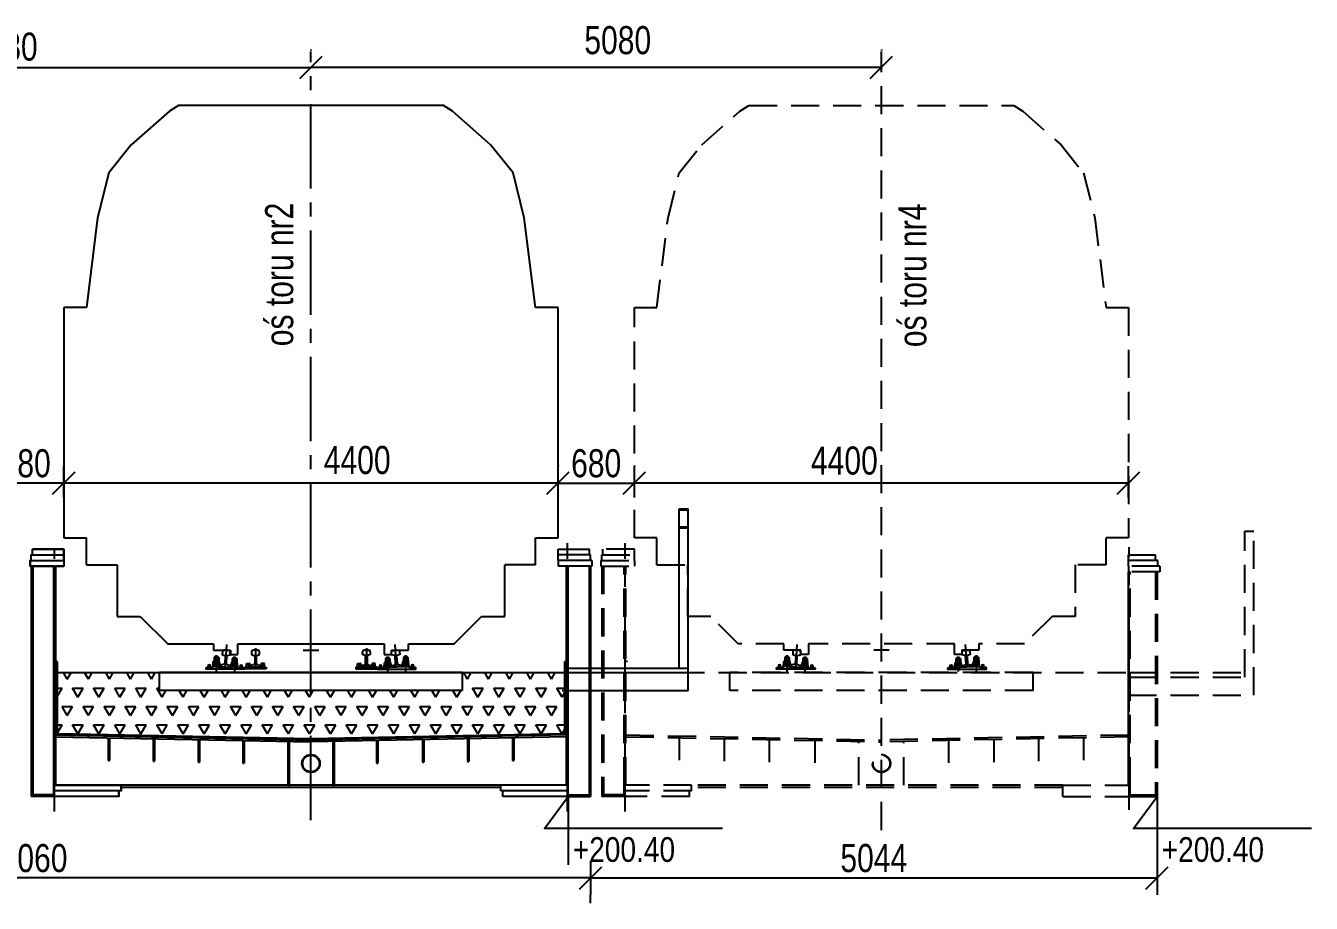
# Model space of a CAD drawing. Header units: millimetres. Extents: x -1069826 to 2704411, y -432732 to 412301.
# Drawn here: x 966764 to 978212, y 1435 to 9250 of the extents above; entities that cross this region are included whole.
import ezdxf

# ---------------------------------------------------------------- set-up
doc = ezdxf.new("R2010")
doc.units = ezdxf.units.MM
doc.header["$LTSCALE"] = 1000
doc.header["$MEASUREMENT"] = 0
doc.linetypes.add('CENTER2', pattern=[1.125, 0.75, -0.125, 0.125, -0.125])
doc.linetypes.add('HIDDEN', pattern=[0.375, 0.25, -0.125])
for name, color, linetype in [('0-RAM-T', 7, 'Continuous'), ('0-T', 7, 'Continuous'), ('0-T0-W', 7, 'Continuous'), ('DROGO-T', 7, 'Continuous'), ('WIADUKT', 7, 'Continuous')]:
    doc.layers.add(name, color=color, linetype=linetype)
doc.styles.add('CDMSTYLE', font='CDMSIMPL', dxfattribs={"width": 0.8, "bigfont": 'CDMBIGPL'})
doc.dimstyles.new('CDMZB-MM-100', dxfattribs={"dimscale": 100, "dimtxt": 2.5, "dimasz": 1, "dimexe": 1.5, "dimexo": 5, "dimgap": 0.5, "dimtad": 1, "dimdec": 0, "dimrnd": 1, "dimzin": 1, "dimdsep": 46, "dimtxsty": 'CDMSTYLE', "dimblk": 'OBLIQUE', "dimblk1": 'OBLIQUE', "dimblk2": 'OBLIQUE', "dimsah": 1, "dimtsz": 1, "dimcen": -2.5, "dimclrd": 9, "dimclre": 9, "dimclrt": 9, "dimadec": 0, "dimazin": 0, "dimtfac": 1, "dimtmove": 2, "dimatfit": 3, "dimldrblk": 'OBLIQUE', "dimfxl": 1, "dimtvp": 1, "dimtolj": 1, "dimtzin": 0, "dimarcsym": 0})

# ---------------------------------------------------------------- blocks, each defined once
blk = doc.blocks.new('*D480')
at = {"color": 9, "linetype": 'ByBlock', "transparency": 16777216}
for p, q in [((1020270, -21298), (1020270, -21674)), ((1030330, -21371), (1030330, -21674)), ((1020170, -21624), (1020370, -21424)), ((1030230, -21624), (1030430, -21424)), ((1030330, -21524), (1020270, -21524))]:
    blk.add_line(p, q, dxfattribs=at)
at = {"layer": 'Defpoints', "color": 0, "linetype": 'ByBlock', "transparency": 16777216}
for p in [(1020270, -20798), (1030330, -20871), (1020270, -21524)]:
    blk.add_point(p, dxfattribs=at)
at = {"color": 9, "linetype": 'ByBlock', "transparency": 16777216, "insert": (1025300, -21349), "char_height": 250, "attachment_point": 5, "style": 'CDMSTYLE'}
blk.add_mtext('\\A1;\\C1;10060', dxfattribs=at)
blk = doc.blocks.new('_OBLIQUE')
at = {"color": 0, "linetype": 'ByBlock'}
blk.add_line((-0.5, -0.5), (0.5, 0.5), dxfattribs=at)
blk = doc.blocks.new('*D481')
at = {"color": 9, "linetype": 'ByBlock', "transparency": 16777216}
for p, q in [((1035374, -21298), (1035374, -21674)), ((1030230, -21624), (1030430, -21424)), ((1035274, -21624), (1035474, -21424)), ((1030330, -21524), (1035374, -21524)), ((1030330, -21750), (1030330, -21674))]:
    blk.add_line(p, q, dxfattribs=at)
at = {"layer": 'Defpoints', "color": 0, "linetype": 'ByBlock', "transparency": 16777216}
for p in [(1035374, -20798), (1030330, -21250), (1035374, -21524)]:
    blk.add_point(p, dxfattribs=at)
at = {"color": 9, "linetype": 'ByBlock', "transparency": 16777216, "insert": (1032852, -21349), "char_height": 250, "attachment_point": 5, "style": 'CDMSTYLE'}
blk.add_mtext('\\A1;5044', dxfattribs=at)
blk = doc.blocks.new('00KOTA1')
at = {"color": 0, "linetype": 'Continuous'}
blk.add_lwpolyline([(13.74, 2.86), (-2.11, 2.86), (0, 0), (0, 6.11)], dxfattribs=at)
at = {"color": 0, "linetype": 'Continuous', "style": 'CDMSTYLE', "width": 0.85}
blk.add_attdef('%%P000.000', (0.42, 3.63), '', height=2.2, dxfattribs=at)
blk = doc.blocks.new('*D477')
at = {"color": 9, "linetype": 'ByBlock', "transparency": 16777216}
for p, q in [((1030040, -17851), (1030040, -17858)), ((1030720, -17851), (1030720, -17858)), ((1029940, -18108), (1030140, -17908)), ((1030620, -18108), (1030820, -17908)), ((1030040, -18008), (1030720, -18008))]:
    blk.add_line(p, q, dxfattribs=at)
at = {"layer": 'Defpoints', "color": 0, "linetype": 'ByBlock', "transparency": 16777216}
for p in [(1030720, -18008), (1030040, -18351), (1030720, -18351)]:
    blk.add_point(p, dxfattribs=at)
at = {"color": 9, "linetype": 'ByBlock', "transparency": 16777216, "insert": (1030380, -17833), "char_height": 250, "attachment_point": 5, "style": 'CDMSTYLE'}
blk.add_mtext('\\A1;680', dxfattribs=at)
blk = doc.blocks.new('*D476')
at = {"color": 9, "linetype": 'ByBlock', "transparency": 16777216}
for p, q in [((1027840, -14146), (1027840, -14156)), ((1032920, -14146), (1032920, -14156)), ((1027740, -14406), (1027940, -14206)), ((1032920, -14306), (1027840, -14306)), ((1032820, -14406), (1033020, -14206))]:
    blk.add_line(p, q, dxfattribs=at)
at = {"layer": 'Defpoints', "color": 0, "linetype": 'ByBlock', "transparency": 16777216}
for p in [(1027840, -14306), (1027840, -14646), (1032920, -14646)]:
    blk.add_point(p, dxfattribs=at)
at = {"color": 9, "linetype": 'ByBlock', "transparency": 16777216, "insert": (1030572, -14065), "char_height": 250, "attachment_point": 5, "style": 'CDMSTYLE'}
blk.add_mtext('\\A1;5080', dxfattribs=at)
blk = doc.blocks.new('*D475')
at = {"color": 9, "linetype": 'ByBlock', "transparency": 16777216}
for p, q in [((1030720, -18135), (1030720, -17858)), ((1035120, -18135), (1035120, -17858)), ((1030620, -18108), (1030820, -17908)), ((1035020, -18108), (1035220, -17908)), ((1035120, -18008), (1030720, -18008))]:
    blk.add_line(p, q, dxfattribs=at)
at = {"layer": 'Defpoints', "color": 0, "linetype": 'ByBlock', "transparency": 16777216}
for p in [(1030720, -18008), (1030720, -18635), (1035120, -18635)]:
    blk.add_point(p, dxfattribs=at)
at = {"color": 9, "linetype": 'ByBlock', "transparency": 16777216, "insert": (1032590, -17809), "char_height": 250, "attachment_point": 5, "style": 'CDMSTYLE'}
blk.add_mtext('\\A1;4400', dxfattribs=at)
blk = doc.blocks.new('A$C05BD7996')
at = {"color": 40, "linetype": 'HIDDEN'}
for p, q in [((940, 4869), (600, 4569)), ((1020, 4919), (940, 4869)), ((3380, 4919), (1020, 4919)), ((3460, 4869), (3380, 4919)), ((3800, 4569), (3460, 4869)), ((600, 4569), (400, 4319)), ((4000, 4319), (3800, 4569)), ((400, 4319), (300, 3919)), ((4100, 3919), (4000, 4319)), ((300, 3919), (200, 3119)), ((4200, 3119), (4100, 3919)), ((200, 3119), (0, 3119)), ((0, 3119), (0, 1069)), ((4400, 3119), (4200, 3119)), ((4400, 1069), (4400, 3119)), ((0, 1069), (200, 1069)), ((4200, 1069), (4400, 1069)), ((475, 829), (475, 369)), ((3925, 369), (3925, 829)), ((475, 369), (680, 369)), ((680, 369), (925, 124)), ((3475, 124), (3720, 369)), ((3720, 369), (3925, 369)), ((925, 124), (1333, 124)), ((1333, 124), (1333, 69)), ((1550, 31), (1550, 124)), ((1550, 124), (2851, 124)), ((2851, 124), (2851, 31)), ((3068, 69), (3068, 124)), ((3068, 124), (3475, 124)), ((1333, 69), (1483, 69)), ((1483, 69), (1483, 31)), ((1483, 31), (1550, 31)), ((2851, 31), (2918, 31)), ((2918, 31), (2918, 69)), ((2918, 69), (3068, 69))]:
    blk.add_line(p, q, dxfattribs=at)
at = {"layer": '0-T', "color": 40, "linetype": 'HIDDEN'}
for p, q in [((200, 829), (200, 1069)), ((4200, 829), (4200, 1069)), ((200, 829), (475, 829)), ((4200, 829), (3925, 829))]:
    blk.add_line(p, q, dxfattribs=at)
at = {"layer": '0-T', "color": 9, "linetype": 'Continuous'}
for p, q in [((2200, 0), (2200, 137)), ((2131, 69), (2269, 69))]:
    blk.add_line(p, q, dxfattribs=at)
blk = doc.blocks.new('A$C3471609C')
at = {"layer": '0-T', "color": 9, "linetype": 'Continuous'}
blk.add_blockref('A$C05BD7996', (0, 0), dxfattribs=at)
blk = doc.blocks.new('A$C5FAB2D53')
at = {"color": 9, "linetype": 'ByBlock'}
for p, q in [((60, 150), (60, 125)), ((60, 125), (83, 117)), ((105, 164), (85, 164)), ((106, 117), (130, 125)), ((130, 125), (130, 150)), ((1047, 125), (1047, 150)), ((1070, 117), (1047, 125)), ((1072, 164), (1092, 164)), ((1117, 125), (1094, 117)), ((1117, 150), (1117, 125)), ((0, 13), (189, 13)), ((0, 0), (0, 13)), ((95, 0), (0, 0)), ((15, 46), (36, 46)), ((15, 13), (15, 46)), ((15, 36), (26, 36)), ((31, 41), (31, 46)), ((46, 28), (31, 26)), ((31, 26), (31, 13)), ((32, 23), (32, 15)), ((32, 15), (157, 15)), ((53, 28), (35, 26)), ((46, 36), (46, 28)), ((83, 38), (65, 31)), ((88, 110), (88, 45)), ((189, 0), (95, 0)), ((102, 45), (102, 110)), ((124, 31), (106, 38)), ((154, 26), (136, 28)), ((143, 36), (143, 28)), ((143, 28), (158, 26)), ((174, 46), (153, 46)), ((157, 15), (157, 23)), ((158, 41), (158, 46)), ((158, 26), (158, 13)), ((174, 36), (163, 36)), ((174, 13), (174, 46)), ((189, 13), (189, 0)), ((189, 13), (189, 13)), ((987, 13), (987, 0)), ((987, 13), (987, 13)), ((1177, 13), (987, 13)), ((987, 0), (1082, 0)), ((1003, 46), (1024, 46)), ((1003, 13), (1003, 46)), ((1003, 36), (1014, 36)), ((1019, 41), (1019, 46)), ((1034, 28), (1019, 26)), ((1019, 26), (1019, 13)), ((1019, 15), (1019, 23)), ((1144, 15), (1019, 15)), ((1022, 26), (1040, 28)), ((1034, 36), (1034, 28)), ((1052, 31), (1071, 38)), ((1075, 45), (1075, 110)), ((1082, 0), (1177, 0)), ((1089, 110), (1089, 45)), ((1093, 38), (1112, 31)), ((1123, 28), (1142, 26)), ((1130, 36), (1130, 28)), ((1130, 28), (1145, 26)), ((1161, 46), (1140, 46)), ((1144, 23), (1144, 15)), ((1145, 41), (1145, 46)), ((1145, 26), (1145, 13)), ((1161, 36), (1150, 36)), ((1161, 13), (1161, 46)), ((1177, 0), (1177, 13))]:
    blk.add_line(p, q, dxfattribs=at)
at = {"color": 9, "linetype": 'Continuous'}
for p, q in [((95, 182), (95, 15)), ((1082, 182), (1082, 15))]:
    blk.add_line(p, q, dxfattribs=at)
at = {"color": 9, "linetype": 'ByBlock'}
for centre, radius, start, end in [((72, 150), 12, 104.1437, 180), ((88, 84), 80, 102.4545, 104.1437), ((74, 150), 13, 99.6771, 104.4557), ((88, 84), 80, 92.5054, 101.6782), ((81, 110), 7, 360, 71), ((109, 110), 7, 109, 180), ((101, 84), 80, 78.3218, 87.4946), ((115, 150), 13, 75.5443, 80.3229), ((101, 84), 80, 75.8563, 77.5455), ((118, 150), 12, 0, 75.8563), ((1059, 150), 12, 104.1437, 180), ((1076, 84), 80, 102.4545, 104.1437), ((1062, 150), 13, 99.6771, 104.4557), ((1076, 84), 80, 92.5054, 101.6782), ((1068, 110), 7, 0, 71), ((1096, 110), 7, 109, 180), ((1088, 84), 80, 78.3218, 87.4946), ((1102, 150), 13, 75.5443, 80.3229), ((1088, 84), 80, 75.8563, 77.5455), ((1105, 150), 12, 0, 75.8563), ((26, 41), 5, 270, 0), ((35, 23), 3, 95.061, 180), ((36, 36), 10, 360, 90), ((50, 68), 40, 275.061, 292.4127), ((81, 45), 7, 292.4127, 360), ((109, 45), 7, 180, 247.5873), ((140, 68), 40, 247.5873, 264.939), ((153, 36), 10, 90, 180), ((154, 23), 3, 0, 84.939), ((163, 41), 5, 180, 270), ((1014, 41), 5, 270, 0), ((1022, 23), 3, 95.061, 180), ((1024, 36), 10, 360, 90), ((1037, 68), 40, 275.061, 292.4127), ((1068, 45), 7, 292.4127, 360), ((1096, 45), 7, 180, 247.5873), ((1127, 68), 40, 247.5873, 264.939), ((1140, 36), 10, 90, 180), ((1141, 23), 3, 0, 84.939), ((1150, 41), 5, 180, 270)]:
    blk.add_arc(centre, radius, start, end, dxfattribs=at)
blk = doc.blocks.new('A$C30C010BB')
at = {"layer": '0-T', "color": 40, "linetype": 'Continuous'}
blk.add_blockref('A$C5FAB2D53', (0, 0), dxfattribs=at)
blk = doc.blocks.new('A$C5F112703')
at = {"color": 9, "linetype": 'ByBlock'}
for p, q in [((940, 4869), (600, 4569)), ((1020, 4919), (940, 4869)), ((3380, 4919), (1020, 4919)), ((3460, 4869), (3380, 4919)), ((3800, 4569), (3460, 4869)), ((600, 4569), (400, 4319)), ((4000, 4319), (3800, 4569)), ((400, 4319), (300, 3919)), ((4100, 3919), (4000, 4319)), ((300, 3919), (200, 3119)), ((4200, 3119), (4100, 3919)), ((0, 3119), (0, 1069)), ((200, 3119), (0, 3119)), ((4400, 3119), (4200, 3119)), ((4400, 1069), (4400, 3119)), ((0, 1069), (200, 1069)), ((4200, 1069), (4400, 1069)), ((475, 829), (475, 369)), ((3925, 369), (3925, 829)), ((475, 369), (680, 369)), ((680, 369), (925, 124)), ((3475, 124), (3720, 369)), ((3720, 369), (3925, 369)), ((925, 124), (1333, 124)), ((1333, 124), (1333, 69)), ((1550, 124), (2851, 124)), ((1550, 31), (1550, 124)), ((2851, 124), (2851, 31)), ((3068, 124), (3475, 124)), ((3068, 69), (3068, 124)), ((1333, 69), (1483, 69)), ((1483, 69), (1483, 31)), ((1483, 31), (1550, 31)), ((2851, 31), (2918, 31)), ((2918, 69), (3068, 69)), ((2918, 31), (2918, 69))]:
    blk.add_line(p, q, dxfattribs=at)
at = {"layer": '0-T', "color": 9, "linetype": 'Continuous'}
for p, q in [((200, 829), (200, 1069)), ((4200, 829), (4200, 1069)), ((200, 829), (475, 829)), ((4200, 829), (3925, 829)), ((2200, 0), (2200, 137)), ((2131, 69), (2269, 69))]:
    blk.add_line(p, q, dxfattribs=at)
blk = doc.blocks.new('A$C22AE4A19')
at = {"layer": '0-T', "color": 9, "linetype": 'Continuous'}
blk.add_blockref('A$C5F112703', (0, 0), dxfattribs=at)
blk = doc.blocks.new('*D473')
at = {"color": 9, "linetype": 'ByBlock', "transparency": 16777216}
for p, q in [((1024960, -17691), (1024960, -17858)), ((1025640, -17985), (1025640, -17858)), ((1024860, -18108), (1025060, -17908)), ((1025540, -18108), (1025740, -17908)), ((1025640, -18008), (1024960, -18008))]:
    blk.add_line(p, q, dxfattribs=at)
at = {"layer": 'Defpoints', "color": 0, "linetype": 'ByBlock', "transparency": 16777216}
for p in [(1024960, -18008), (1024960, -18191), (1025640, -18485)]:
    blk.add_point(p, dxfattribs=at)
at = {"color": 9, "linetype": 'ByBlock', "transparency": 16777216, "insert": (1025300, -17833), "char_height": 250, "attachment_point": 5, "style": 'CDMSTYLE'}
blk.add_mtext('\\A1;\\C1;680', dxfattribs=at)
blk = doc.blocks.new('*D472')
at = {"color": 9, "linetype": 'ByBlock', "transparency": 16777216}
for p, q in [((1025640, -18135), (1025640, -17858)), ((1030040, -18135), (1030040, -17858)), ((1025540, -18108), (1025740, -17908)), ((1029940, -18108), (1030140, -17908)), ((1030040, -18008), (1025640, -18008))]:
    blk.add_line(p, q, dxfattribs=at)
at = {"layer": 'Defpoints', "color": 0, "linetype": 'ByBlock', "transparency": 16777216}
for p in [(1025640, -18008), (1025640, -18635), (1030040, -18635)]:
    blk.add_point(p, dxfattribs=at)
at = {"color": 9, "linetype": 'ByBlock', "transparency": 16777216, "insert": (1028252, -17804), "char_height": 250, "attachment_point": 5, "style": 'CDMSTYLE'}
blk.add_mtext('\\A1;\\C1;4400', dxfattribs=at)
blk = doc.blocks.new('*D469')
at = {"color": 9, "linetype": 'ByBlock', "transparency": 16777216}
for p, q in [((1022760, -14146), (1022760, -14156)), ((1027840, -14146), (1027840, -14156)), ((1022660, -14406), (1022860, -14206)), ((1022760, -14306), (1027840, -14306)), ((1027740, -14406), (1027940, -14206))]:
    blk.add_line(p, q, dxfattribs=at)
at = {"layer": 'Defpoints', "color": 0, "linetype": 'ByBlock', "transparency": 16777216}
for p in [(1027840, -14306), (1022760, -14646), (1027840, -14646)]:
    blk.add_point(p, dxfattribs=at)
at = {"color": 9, "linetype": 'ByBlock', "transparency": 16777216, "insert": (1025109, -14123), "char_height": 250, "attachment_point": 5, "style": 'CDMSTYLE'}
blk.add_mtext('\\A1;\\C1;5080', dxfattribs=at)
blk = doc.blocks.new('SZPKOL')
at = {"color": 0, "linetype": 'ByBlock'}
blk.add_lwpolyline([(12, 4, 0.138548), (-12, 5), (-9, 22), (0, 24), (9, 22)], format="xyb", close=True, dxfattribs=at)
for start, end in [(102.9105, 124.2422), (55.7578, 72.0998)]:
    blk.add_arc((-2, -38), 45.5, start, end, dxfattribs=at)
blk = doc.blocks.new('SRUKOL')
at = {"color": 0, "linetype": 'ByBlock'}
for p, q in [((0, 10), (-22, 10)), ((-22, 10), (-22, 0)), ((-11, 5), (-22, 5)), ((0, 0), (-22, 0)), ((-20, 37), (-20, 24)), ((-20, 24), (-20, 11)), ((-17, 5), (-17, 0)), ((0, 39), (-15, 39)), ((0, 10), (-15, 10)), ((-13, 42), (-10, 44)), ((-13, 39), (-13, 42)), ((-13, 42), (13, 42)), ((-12, 5), (-12, 0)), ((-11, 10), (11, 5)), ((-11, 5), (11, 0)), ((-10, 44), (-10, 38)), ((-10, 44), (10, 44)), ((-10, 37), (-10, 24)), ((-10, 24), (-10, 11)), ((0, 39), (15, 39)), ((0, 10), (15, 10)), ((0, 10), (22, 10)), ((0, 0), (22, 0)), ((13, 42), (10, 44)), ((10, 44), (10, 38)), ((10, 37), (10, 24)), ((10, 24), (10, 11)), ((11, 5), (22, 5)), ((12, 10), (12, 5)), ((13, 39), (13, 42)), ((17, 10), (17, 5)), ((20, 37), (20, 24)), ((20, 24), (20, 11)), ((22, 10), (22, 0))]:
    blk.add_line(p, q, dxfattribs=at)
for centre, radius, start, end in [((-15, 29), 10, 60, 120), ((-15, 20), 10, 240, 300), ((0, -1), 40, 90, 104.6015), ((0, 50), 40, 255.3985, 270), ((0, -1), 40, 75.3985, 90), ((0, 50), 40, 270, 284.6015), ((15, 29), 10, 60, 120), ((15, 20), 10, 240, 300)]:
    blk.add_arc(centre, radius, start, end, dxfattribs=at)
blk = doc.blocks.new('A$C534018C8')
at = {"layer": 'WIADUKT', "linetype": 'Continuous'}
h = blk.add_hatch(dxfattribs=at)
h.set_pattern_fill('TRIANG', color=40, scale=500, style=0)
h.set_pattern_definition([(60, (-602052.98, -193697.16), (-93.75, 162.379763), [93.75, -93.75]), (120, (-602052.98, -193697.16), (-187.5, 1e-07), [93.75, -93.75]), (0, (-602099.85, -193615.97), (93.75, 162.379763), [93.75, -93.75])])
h.paths.add_polyline_path([(13476, 7217.8), (13476, 7642.8), (12126, 7642.8), (12126, 7802.8), (11215, 7802.8), (11215, 7262.3)])
h.paths.add_polyline_path([(15737, 7262.3), (15737, 7802.8), (14826, 7802.8), (14826, 7642.8), (13476, 7642.8), (13476, 7217.8)])
at = {"color": 9, "linetype": 'CENTER2'}
blk.add_line((13476, 6489.7, 0.1), (13476, 13334.8, 0.1), dxfattribs=at)
at = {"color": 40, "linetype": 'HIDDEN'}
for p, q in [((18556, 6401.1, 0.1), (18556, 13334.8, 0.1)), ((21792, 7762.8, 0.1), (21792, 9062.8, 0.1)), ((21792, 9062.8, 0.1), (21872, 9062.8, 0.1)), ((21872, 7602.8, 0.1), (21872, 9062.8, 0.1)), ((16066, 8801.3, 0.1), (16066, 8851.3, 0.1)), ((16066, 8851.3, 0.1), (16356, 8851.3, 0.1)), ((16076, 8851.3, 0.1), (16076, 8901.3, 0.1)), ((16356, 8901.3, 0.1), (16076, 8901.3, 0.1)), ((16356, 8851.3, 0.1), (16356, 8901.3, 0.1)), ((16356, 8801.3, 0.1), (16356, 8851.3, 0.1)), ((16056, 8801.3, 0.1), (16056, 8751.3, 0.1)), ((16056, 8801.3, 0.1), (16056, 8751.3, 0.1)), ((16056, 8801.3, 0.1), (16356, 8801.3, 0.1)), ((16056, 8781.3, 0.1), (16056, 8751.3, 0.1)), ((16056, 8781.3, 0.1), (16056, 8751.3, 0.1)), ((16056, 8781.3, 0.1), (16056, 8751.3, 0.1)), ((16056, 8781.3, 0.1), (16056, 8751.3, 0.1)), ((16056, 8751.3, 0.1), (16356, 8751.3, 0.1)), ((16066, 8751.3, 0.1), (16066, 6701.3, 0.1)), ((16080, 8751.3, 0.1), (16080, 6715.3, 0.1)), ((16266, 6801.3, 0.1), (16266, 8751.3, 0.1)), ((16280, 6801.3, 0.1), (16280, 8751.3, 0.1)), ((16356, 8801.3, 0.1), (16356, 8751.3, 0.1)), ((20996, 8701.3, 0.1), (20996, 6701.3, 0.1)), ((21010, 8701.3, 0.1), (21010, 6701.3, 0.1)), ((16295, 7902.8, 0.1), (16280, 7902.8, 0.1)), ((16356, 7802.8, 0.1), (20756, 7802.8, 0.1)), ((19906, 7802.8, 0.1), (17206, 7802.8, 0.1)), ((17206, 7642.8, 0.1), (17206, 7802.8, 0.1)), ((19906, 7642.8, 0.1), (19906, 7802.8, 0.1)), ((20756, 7802.8, 0.1), (21792, 7802.8, 0.1)), ((20756, 7762.8, 0.1), (21872, 7762.8, 0.1)), ((19906, 7642.8, 0.1), (17206, 7642.8, 0.1)), ((20756, 7602.8, 0.1), (21872, 7602.8, 0.1)), ((16266, 6751.3, 0.1), (16266, 6801.3, 0.1)), ((16866, 6801.3, 0.1), (16266, 6801.3, 0.1)), ((16866, 6751.3, 0.1), (16866, 6801.3, 0.1)), ((16266, 6715.3, 0.1), (16066, 6715.3, 0.1)), ((16266, 6701.3, 0.1), (16066, 6701.3, 0.1)), ((16266, 6701.3, 0.1), (16266, 6751.3, 0.1)), ((16866, 6751.3, 0.1), (16266, 6751.3, 0.1)), ((16846, 6701.3, 0.1), (16266, 6701.3, 0.1)), ((16846, 6701.3, 0.1), (16846, 6751.3, 0.1)), ((20770, 6715.3, 0.1), (20996, 6715.3, 0.1)), ((20770, 6701.3, 0.1), (21010, 6701.3, 0.1)), ((20770, 6701.3, 0.1), (21010, 6701.3, 0.1))]:
    blk.add_line(p, q, dxfattribs=at)
at = {"color": 1, "linetype": 'Continuous'}
for p, q in [((11276, 8901.3, 0.1), (10996, 8901.3, 0.1)), ((15676, 8901.3, 0.1), (15956, 8901.3, 0.1)), ((10976, 8801.3, 0.1), (10976, 8751.3, 0.1)), ((10976, 8801.3, 0.1), (10976, 8751.3, 0.1)), ((10976, 8781.3, 0.1), (10976, 8751.3, 0.1)), ((10976, 8781.3, 0.1), (10976, 8751.3, 0.1)), ((10976, 8781.3, 0.1), (10976, 8751.3, 0.1)), ((10976, 8781.3, 0.1), (10976, 8751.3, 0.1)), ((11276, 8801.3, 0.1), (11276, 8751.3, 0.1)), ((15676, 8801.3, 0.1), (15676, 8751.3, 0.1)), ((15976, 8801.3, 0.1), (15976, 8751.3, 0.1)), ((15976, 8801.3, 0.1), (15976, 8751.3, 0.1)), ((15976, 8781.3, 0.1), (15976, 8751.3, 0.1)), ((15976, 8781.3, 0.1), (15976, 8751.3, 0.1)), ((15976, 8781.3, 0.1), (15976, 8751.3, 0.1)), ((15976, 8781.3, 0.1), (15976, 8751.3, 0.1)), ((12633.2, 7959, 0.1), (12633.2, 7813.6, 0.1)), ((12793.9, 7946.6, 0.1), (12793.9, 7813.6, 0.1)), ((14158.1, 7946.6, 0.1), (14158.1, 7813.6, 0.1)), ((14318.8, 7959, 0.1), (14318.8, 7813.6, 0.1)), ((11215, 7802.8, 0.1), (15737, 7802.8, 0.1)), ((12126, 7642.8, 0.1), (12126, 7802.8, 0.1)), ((14826, 7802.8, 0.1), (12126, 7802.8, 0.1)), ((14826, 7642.8, 0.1), (14826, 7802.8, 0.1)), ((14826, 7642.8, 0.1), (12126, 7642.8, 0.1)), ((11200, 7248.4, 0.1), (13476, 7202.8, 0.1)), ((11200, 7232.4, 0.1), (13476, 7186.8, 0.1)), ((15752, 7248.4, 0.1), (13476, 7202.8, 0.1)), ((15752, 7232.4, 0.1), (13476, 7186.8, 0.1)), ((11186, 6751.3, 0.1), (11186, 6801.3, 0.1)), ((11786, 6801.3, 0.1), (11186, 6801.3, 0.1)), ((11786, 6751.3, 0.1), (11786, 6801.3, 0.1)), ((15166, 6751.3, 0.1), (15166, 6801.3, 0.1)), ((15766, 6801.3, 0.1), (15166, 6801.3, 0.1)), ((15766, 6751.3, 0.1), (15766, 6801.3, 0.1)), ((11186, 6701.3, 0.1), (11186, 6751.3, 0.1)), ((11786, 6751.3, 0.1), (11186, 6751.3, 0.1)), ((11766, 6701.3, 0.1), (11186, 6701.3, 0.1)), ((11766, 6701.3, 0.1), (11766, 6751.3, 0.1)), ((15766, 6751.3, 0.1), (15166, 6751.3, 0.1)), ((15186, 6701.3, 0.1), (15186, 6751.3, 0.1)), ((15766, 6701.3, 0.1), (15186, 6701.3, 0.1)), ((15766, 6701.3, 0.1), (15766, 6751.3, 0.1))]:
    blk.add_line(p, q, dxfattribs=at)
at = {"color": 1, "linetype": 'ByBlock'}
for p, q in [((12714.1, 7851.7, 0.1), (12726.7, 8055, 0.1)), ((14237.9, 7851.7, 0.1), (14225.3, 8055, 0.1)), ((12713.5, 8003.5, 0.1), (12723.3, 8002.8, 0.1)), ((12733.2, 8002.2, 0.1), (12723.3, 8002.8, 0.1)), ((14218.8, 8002.2, 0.1), (14228.7, 8002.8, 0.1)), ((14238.5, 8003.5, 0.1), (14228.7, 8002.8, 0.1)), ((12569.6, 7832.7, 0.1), (12569.6, 7876.1, 0.1)), ((12855.2, 7832.7, 0.1), (12855.2, 7876.1, 0.1)), ((14095.4, 7832.7, 0.1), (14095.4, 7876.1, 0.1)), ((14379.2, 7832.7, 0.1), (14379.2, 7876.1, 0.1))]:
    blk.add_line(p, q, dxfattribs=at)
at = {"color": 40, "linetype": 'ByBlock'}
for p, q in [((17794.1, 7851.7, 0.1), (17806.7, 8055, 0.1)), ((19317.9, 7851.7, 0.1), (19305.3, 8055, 0.1)), ((17793.5, 8003.5, 0.1), (17803.3, 8002.8, 0.1)), ((17813.2, 8002.2, 0.1), (17803.3, 8002.8, 0.1)), ((19298.8, 8002.2, 0.1), (19308.7, 8002.8, 0.1)), ((19318.5, 8003.5, 0.1), (19308.7, 8002.8, 0.1)), ((17649.6, 7832.7, 0.1), (17649.6, 7876.1, 0.1)), ((17935.2, 7832.7, 0.1), (17935.2, 7876.1, 0.1)), ((19175.4, 7832.7, 0.1), (19175.4, 7876.1, 0.1)), ((19459.2, 7832.7, 0.1), (19459.2, 7876.1, 0.1))]:
    blk.add_line(p, q, dxfattribs=at)
at = {"color": 40, "linetype": 'Continuous'}
for p, q in [((17713.2, 7959, 0.1), (17713.2, 7813.6, 0.1)), ((17873.9, 7946.6, 0.1), (17873.9, 7813.6, 0.1)), ((19238.1, 7946.6, 0.1), (19238.1, 7813.6, 0.1)), ((19398.8, 7959, 0.1), (19398.8, 7813.6, 0.1))]:
    blk.add_line(p, q, dxfattribs=at)
at = {"color": 1, "linetype": 'ByBlock', "elevation": 0.1}
for points in [[(12648.8, 7888.6, 0.3712473), (12645.8, 7891.1), (12621.5, 7891.1, 0.3884789), (12618.5, 7888.4), (12615.9, 7860, -0.3884789), (12614, 7858.1), (12604.9, 7858.1, -0.4404252), (12602.9, 7860.3), (12606.1, 7895.8, -0.3884789), (12614.1, 7903.1), (12654.4, 7903.1, -0.3712473), (12659.4, 7898.9), (12661.9, 7882.6, 0.2821907), (12665.2, 7878.6), (12667.1, 7878, -0.2888244), (12668.5, 7876.3), (12669.1, 7871.6, -0.4182313), (12667.3, 7869.4), (12653.3, 7868.7, -0.4030593), (12651.1, 7870.4)], [(14303.2, 7888.6, -0.3712473), (14306.2, 7891.1), (14330.5, 7891.1, -0.3884789), (14333.5, 7888.4), (14336.1, 7860, 0.3884789), (14338, 7858.1), (14347.1, 7858.1, 0.4404252), (14349.1, 7860.3), (14345.9, 7895.8, 0.3884789), (14337.9, 7903.1), (14297.6, 7903.1, 0.3712473), (14292.6, 7898.9), (14290.1, 7882.6, -0.2821907), (14286.8, 7878.6), (14284.9, 7878, 0.2888244), (14283.5, 7876.3), (14282.9, 7871.6, 0.4182313), (14284.7, 7869.4), (14298.7, 7868.7, 0.4030593), (14300.9, 7870.4)], [(12886.6, 7840.7), (12886.6, 7834.7, -0.4142136), (12884.6, 7832.7), (12543.6, 7832.7, -0.4142136), (12541.6, 7834.7), (12541.6, 7842.7, -0.4142136), (12546.6, 7847.7), (12595.6, 7847.7, 0.4142136), (12597.6, 7849.7), (12597.6, 7855.7, -0.4142136), (12599.6, 7857.7), (12615.8, 7857.7, 0.3853136), (12617.8, 7859.5), (12619.6, 7877.7), (12646.8, 7877.7, -0.3853136), (12648.8, 7875.9), (12650.6, 7857.3, 0.3675893), (12652.5, 7855.5), (12775.5, 7847.9, 0.4032512), (12777.6, 7849.7), (12779.2, 7866, -0.3853136), (12781.2, 7867.8), (12806.6, 7867.8, -0.3853136), (12808.6, 7866), (12810.4, 7847.5, 0.3853136), (12812.4, 7845.7), (12881.6, 7845.7, -0.4142136)], [(12778.3, 7878.7, -0.3712473), (12781.3, 7881.2), (12805.6, 7881.2, -0.3884789), (12808.6, 7878.5), (12811.1, 7850, 0.3884789), (12813.1, 7848.2), (12822.2, 7848.2, 0.4404252), (12824.2, 7850.4), (12821, 7885.9, 0.3884789), (12813, 7893.2), (12772.7, 7893.2, 0.3712473), (12767.7, 7888.9), (12765.8, 7876.2, -0.2821907), (12762.5, 7872.2), (12760.6, 7871.6, 0.2888244), (12759.2, 7870), (12758.6, 7865.2, 0.4182313), (12760.4, 7863), (12773.8, 7861.5, 0.4030593), (12776, 7863.2)], [(14065.4, 7840.7), (14065.4, 7834.7, 0.4142136), (14067.4, 7832.7), (14408.4, 7832.7, 0.4142136), (14410.4, 7834.7), (14410.4, 7842.7, 0.4142136), (14405.4, 7847.7), (14356.4, 7847.7, -0.4142136), (14354.4, 7849.7), (14354.4, 7855.7, 0.4142136), (14352.4, 7857.7), (14336.2, 7857.7, -0.3853136), (14334.2, 7859.5), (14332.4, 7877.7), (14305.2, 7877.7, 0.3853136), (14303.2, 7875.9), (14301.4, 7857.3, -0.3675893), (14299.5, 7855.5), (14176.5, 7847.9, -0.4032512), (14174.4, 7849.7), (14172.8, 7866, 0.3853136), (14170.8, 7867.8), (14145.4, 7867.8, 0.3853136), (14143.4, 7866), (14141.6, 7847.5, -0.3853136), (14139.6, 7845.7), (14070.4, 7845.7, 0.4142136)], [(14173.7, 7878.7, 0.3712473), (14170.7, 7881.2), (14146.4, 7881.2, 0.3884789), (14143.4, 7878.5), (14140.9, 7850, -0.3884789), (14138.9, 7848.2), (14129.8, 7848.2, -0.4404252), (14127.8, 7850.4), (14131, 7885.9, -0.3884789), (14139, 7893.2), (14179.3, 7893.2, -0.3712473), (14184.3, 7888.9), (14186.2, 7876.2, 0.2821907), (14189.5, 7872.2), (14191.4, 7871.6, -0.2888244), (14192.8, 7870), (14193.4, 7865.2, -0.4182313), (14191.6, 7863), (14178.2, 7861.5, -0.4030593), (14176, 7863.2)]]:
    blk.add_lwpolyline(points, format="xyb", close=True, dxfattribs=at)
for points in [[(12713.5, 8003.5, 0.0400453), (12700.7, 8002.7, 0.0208536), (12699.6, 8002.5, 0.0073706), (12697.3, 8002.1, 0.3436264), (12687.5, 7991.1), (12685.9, 7965.3), (12708.7, 7955.9, -0.3201025), (12713, 7949), (12708.9, 7883.8, -0.3037628), (12704.2, 7877.6), (12685.3, 7871.2, -0.0758562), (12673.5, 7869), (12655.1, 7868.6, 0.3885725), (12652.2, 7865.8), (12651.7, 7858), (12776.5, 7850.3), (12777, 7858, 0.3885725), (12774.4, 7861.1), (12756.3, 7863.9, -0.0758562), (12744.7, 7867.5), (12726.8, 7876.2, -0.3037628), (12722.9, 7882.9), (12727, 7948.1, -0.3201025), (12732.1, 7954.4), (12755.8, 7961), (12757.4, 7986.7, 0.3436264), (12749.1, 7998.9, 0.0073706), (12746.8, 7999.6, 0.0208536), (12745.8, 7999.9, 0.0400453), (12733.2, 8002.2)], [(14238.5, 8003.5, -0.0400453), (14251.3, 8002.7, -0.0208536), (14252.4, 8002.5, -0.0073706), (14254.7, 8002.1, -0.3436264), (14264.5, 7991.1), (14266.1, 7965.3), (14243.3, 7955.9, 0.3201025), (14239, 7949), (14243.1, 7883.8, 0.3037628), (14247.8, 7877.6), (14266.7, 7871.2, 0.0758562), (14278.5, 7869), (14296.9, 7868.6, -0.3885725), (14299.8, 7865.8), (14300.3, 7858), (14175.5, 7850.3), (14175, 7858, -0.3885725), (14177.6, 7861.1), (14195.7, 7863.9, 0.0758562), (14207.3, 7867.5), (14225.2, 7876.2, 0.3037628), (14229.1, 7882.9), (14225, 7948.1, 0.3201025), (14219.9, 7954.4), (14196.2, 7961), (14194.6, 7986.7, -0.3436264), (14202.9, 7998.9, -0.0073706), (14205.2, 7999.6, -0.0208536), (14206.2, 7999.9, -0.0400453), (14218.8, 8002.2)]]:
    blk.add_lwpolyline(points, format="xyb", dxfattribs=at)
at = {"color": 40, "linetype": 'ByBlock', "elevation": 0.1}
for points in [[(17728.8, 7888.6, 0.3712473), (17725.8, 7891.1), (17701.5, 7891.1, 0.3884789), (17698.5, 7888.4), (17695.9, 7860, -0.3884789), (17694, 7858.1), (17684.9, 7858.1, -0.4404252), (17682.9, 7860.3), (17686.1, 7895.8, -0.3884789), (17694.1, 7903.1), (17734.4, 7903.1, -0.3712473), (17739.4, 7898.9), (17741.9, 7882.6, 0.2821907), (17745.2, 7878.6), (17747.1, 7878, -0.2888244), (17748.5, 7876.3), (17749.1, 7871.6, -0.4182313), (17747.3, 7869.4), (17733.3, 7868.7, -0.4030593), (17731.1, 7870.4)], [(19383.2, 7888.6, -0.3712473), (19386.2, 7891.1), (19410.5, 7891.1, -0.3884789), (19413.5, 7888.4), (19416.1, 7860, 0.3884789), (19418, 7858.1), (19427.1, 7858.1, 0.4404252), (19429.1, 7860.3), (19425.9, 7895.8, 0.3884789), (19417.9, 7903.1), (19377.6, 7903.1, 0.3712473), (19372.6, 7898.9), (19370.1, 7882.6, -0.2821907), (19366.8, 7878.6), (19364.9, 7878, 0.2888244), (19363.5, 7876.3), (19362.9, 7871.6, 0.4182313), (19364.7, 7869.4), (19378.7, 7868.7, 0.4030593), (19380.9, 7870.4)], [(17966.6, 7840.7), (17966.6, 7834.7, -0.4142136), (17964.6, 7832.7), (17623.6, 7832.7, -0.4142136), (17621.6, 7834.7), (17621.6, 7842.7, -0.4142136), (17626.6, 7847.7), (17675.6, 7847.7, 0.4142136), (17677.6, 7849.7), (17677.6, 7855.7, -0.4142136), (17679.6, 7857.7), (17695.8, 7857.7, 0.3853136), (17697.8, 7859.5), (17699.6, 7877.7), (17726.8, 7877.7, -0.3853136), (17728.8, 7875.9), (17730.6, 7857.3, 0.3675893), (17732.5, 7855.5), (17855.5, 7847.9, 0.4032512), (17857.6, 7849.7), (17859.2, 7866, -0.3853136), (17861.2, 7867.8), (17886.6, 7867.8, -0.3853136), (17888.6, 7866), (17890.4, 7847.5, 0.3853136), (17892.4, 7845.7), (17961.6, 7845.7, -0.4142136)], [(17858.3, 7878.7, -0.3712473), (17861.3, 7881.2), (17885.6, 7881.2, -0.3884789), (17888.6, 7878.5), (17891.1, 7850, 0.3884789), (17893.1, 7848.2), (17902.2, 7848.2, 0.4404252), (17904.2, 7850.4), (17901, 7885.9, 0.3884789), (17893, 7893.2), (17852.7, 7893.2, 0.3712473), (17847.7, 7888.9), (17845.8, 7876.2, -0.2821907), (17842.5, 7872.2), (17840.6, 7871.6, 0.2888244), (17839.2, 7870), (17838.6, 7865.2, 0.4182313), (17840.4, 7863), (17853.8, 7861.5, 0.4030593), (17856, 7863.2)], [(19145.4, 7840.7), (19145.4, 7834.7, 0.4142136), (19147.4, 7832.7), (19488.4, 7832.7, 0.4142136), (19490.4, 7834.7), (19490.4, 7842.7, 0.4142136), (19485.4, 7847.7), (19436.4, 7847.7, -0.4142136), (19434.4, 7849.7), (19434.4, 7855.7, 0.4142136), (19432.4, 7857.7), (19416.2, 7857.7, -0.3853136), (19414.2, 7859.5), (19412.4, 7877.7), (19385.2, 7877.7, 0.3853136), (19383.2, 7875.9), (19381.4, 7857.3, -0.3675893), (19379.5, 7855.5), (19256.5, 7847.9, -0.4032512), (19254.4, 7849.7), (19252.8, 7866, 0.3853136), (19250.8, 7867.8), (19225.4, 7867.8, 0.3853136), (19223.4, 7866), (19221.6, 7847.5, -0.3853136), (19219.6, 7845.7), (19150.4, 7845.7, 0.4142136)], [(19253.7, 7878.7, 0.3712473), (19250.7, 7881.2), (19226.4, 7881.2, 0.3884789), (19223.4, 7878.5), (19220.9, 7850, -0.3884789), (19218.9, 7848.2), (19209.8, 7848.2, -0.4404252), (19207.8, 7850.4), (19211, 7885.9, -0.3884789), (19219, 7893.2), (19259.3, 7893.2, -0.3712473), (19264.3, 7888.9), (19266.2, 7876.2, 0.2821907), (19269.5, 7872.2), (19271.4, 7871.6, -0.2888244), (19272.8, 7870), (19273.4, 7865.2, -0.4182313), (19271.6, 7863), (19258.2, 7861.5, -0.4030593), (19256, 7863.2)]]:
    blk.add_lwpolyline(points, format="xyb", close=True, dxfattribs=at)
for points in [[(17793.5, 8003.5, 0.0400453), (17780.7, 8002.7, 0.0208536), (17779.6, 8002.5, 0.0073706), (17777.3, 8002.1, 0.3436264), (17767.5, 7991.1), (17765.9, 7965.3), (17788.7, 7955.9, -0.3201025), (17793, 7949), (17788.9, 7883.8, -0.3037628), (17784.2, 7877.6), (17765.3, 7871.2, -0.0758562), (17753.5, 7869), (17735.1, 7868.6, 0.3885725), (17732.2, 7865.8), (17731.7, 7858), (17856.5, 7850.3), (17857, 7858, 0.3885725), (17854.4, 7861.1), (17836.3, 7863.9, -0.0758562), (17824.7, 7867.5), (17806.8, 7876.2, -0.3037628), (17802.9, 7882.9), (17807, 7948.1, -0.3201025), (17812.1, 7954.4), (17835.8, 7961), (17837.4, 7986.7, 0.3436264), (17829.1, 7998.9, 0.0073706), (17826.8, 7999.6, 0.0208536), (17825.8, 7999.9, 0.0400453), (17813.2, 8002.2)], [(19318.5, 8003.5, -0.0400453), (19331.3, 8002.7, -0.0208536), (19332.4, 8002.5, -0.0073706), (19334.7, 8002.1, -0.3436264), (19344.5, 7991.1), (19346.1, 7965.3), (19323.3, 7955.9, 0.3201025), (19319, 7949), (19323.1, 7883.8, 0.3037628), (19327.8, 7877.6), (19346.7, 7871.2, 0.0758562), (19358.5, 7869), (19376.9, 7868.6, -0.3885725), (19379.8, 7865.8), (19380.3, 7858), (19255.5, 7850.3), (19255, 7858, -0.3885725), (19257.6, 7861.1), (19275.7, 7863.9, 0.0758562), (19287.3, 7867.5), (19305.2, 7876.2, 0.3037628), (19309.1, 7882.9), (19305, 7948.1, 0.3201025), (19299.9, 7954.4), (19276.2, 7961), (19274.6, 7986.7, -0.3436264), (19282.9, 7998.9, -0.0073706), (19285.2, 7999.6, -0.0208536), (19286.2, 7999.9, -0.0400453), (19298.8, 8002.2)]]:
    blk.add_lwpolyline(points, format="xyb", dxfattribs=at)
at = {"layer": '0-RAM-T', "color": 1, "linetype": 'Continuous', "elevation": 0.1}
blk.add_lwpolyline([(10996, 8901.3), (11276, 8901.3), (11276, 8751.3), (11200, 8751.3), (11200, 6801.3), (11786, 6801.3), (11786, 6751.3), (11766, 6751.3), (11766, 6701.3), (11186, 6701.3), (11186, 8751.3), (10976, 8751.3), (10976, 8801.3), (10986, 8801.3), (10986, 8851.3), (10996, 8851.3), (10996, 8901.3)], dxfattribs=at)
blk.add_lwpolyline([(10996, 8901.3), (11276, 8901.3), (11276, 8751.3), (11200, 8751.3), (11200, 6801.3), (11786, 6801.3), (11786, 6751.3), (11766, 6751.3), (11766, 6701.3), (11186, 6701.3), (11186, 8751.3), (10976, 8751.3), (10976, 8801.3), (10986, 8801.3), (10986, 8851.3), (10996, 8851.3), (10996, 8901.3)], dxfattribs=at)
at = {"layer": '0-T', "color": 9, "linetype": 'Continuous'}
for p, q in [((16756, 7962.8, 0.1), (16756, 9262.8, 0.1)), ((16836, 7802.8, 0.1), (16836, 9262.8, 0.1)), ((16756, 7842.8, 0.1), (16756, 9102.8, 0.1)), ((16836, 7642.8, 0.1), (16836, 9102.8, 0.1)), ((15712, 7642.8, 0.1), (16836, 7642.8, 0.1))]:
    blk.add_line(p, q, dxfattribs=at)
at = {"layer": '0-T', "color": 1, "linetype": 'Continuous'}
for p, q in [((16756, 9262.8, 0.1), (16836, 9262.8, 0.1)), ((16756, 9252.8, 0.1), (16836, 9252.8, 0.1)), ((16756, 9102.8, 0.1), (16836, 9102.8, 0.1)), ((16756, 9092.8, 0.1), (16836, 9092.8, 0.1)), ((10986, 8801.3, 0.1), (10986, 8851.3, 0.1)), ((10986, 8851.3, 0.1), (11276, 8851.3, 0.1)), ((10996, 8851.3, 0.1), (10996, 8901.3, 0.1)), ((11276, 8851.3, 0.1), (11276, 8901.3, 0.1)), ((11276, 8801.3, 0.1), (11276, 8851.3, 0.1)), ((15676, 8851.3, 0.1), (15676, 8901.3, 0.1)), ((15966, 8851.3, 0.1), (15676, 8851.3, 0.1)), ((15676, 8801.3, 0.1), (15676, 8851.3, 0.1)), ((15956, 8851.3, 0.1), (15956, 8901.3, 0.1)), ((15966, 8801.3, 0.1), (15966, 8851.3, 0.1)), ((10976, 8801.3, 0.1), (11276, 8801.3, 0.1)), ((10976, 8751.3, 0.1), (11276, 8751.3, 0.1)), ((10986, 8751.3, 0.1), (10986, 6701.3, 0.1)), ((11000, 8751.3, 0.1), (11000, 6715.3, 0.1)), ((11186, 6801.3, 0.1), (11186, 8751.3, 0.1)), ((11200, 6801.3, 0.1), (11200, 8751.3, 0.1)), ((15976, 8801.3, 0.1), (15676, 8801.3, 0.1)), ((15976, 8751.3, 0.1), (15676, 8751.3, 0.1)), ((15752, 6801.3, 0.1), (15752, 8751.3, 0.1)), ((15766, 6801.3, 0.1), (15766, 8751.3, 0.1)), ((15952, 8751.3, 0.1), (15952, 6715.3, 0.1)), ((15966, 8751.3, 0.1), (15966, 6701.3, 0.1)), ((11215, 7902.8, 0.1), (11200, 7902.8, 0.1)), ((15737, 7902.8, 0.1), (15752, 7902.8, 0.1)), ((15766, 7842.8, 0.1), (16836, 7842.8, 0.1)), ((15766, 7802.8, 0.1), (16836, 7802.8, 0.1)), ((11676.3, 7224.8, 0.1), (11676.3, 7022.8, 0.1)), ((12076.3, 7216.8, 0.1), (12076.3, 7014.8, 0.1)), ((14876.3, 7216.8, 0.1), (14876.3, 7014.8, 0.1)), ((15276.3, 7224.8, 0.1), (15276.3, 7022.8, 0.1)), ((12476.3, 7208.8, 0.1), (12476.3, 7006.8, 0.1)), ((12876.3, 6998.8, 0.1), (12876.3, 7198.8, 0.1)), ((14066.3, 6998.6, 0.1), (14066.3, 7198.6, 0.1)), ((14476.3, 7208.8, 0.1), (14476.3, 7006.8, 0.1)), ((11670.3, 7020.8, 0.1), (11682.3, 7020.8, 0.1)), ((12070.3, 7014.8, 0.1), (12082.3, 7014.8, 0.1)), ((12470.3, 7004.8, 0.1), (12482.3, 7004.8, 0.1)), ((12870.3, 6996.8, 0.1), (12882.3, 6996.8, 0.1)), ((14060.3, 6996.7, 0.1), (14072.3, 6996.7, 0.1)), ((14470.3, 7004.9, 0.1), (14482.3, 7004.9, 0.1)), ((14870.3, 7012.9, 0.1), (14882.3, 7012.9, 0.1)), ((15270.3, 7020.9, 0.1), (15282.3, 7020.9, 0.1)), ((15166, 6801.3, 0.1), (11786, 6801.3, 0.1)), ((15166, 6781.3, 0.1), (11786, 6781.3, 0.1)), ((13270.3, 6801.3, 0.1), (13282.3, 6801.3, 0.1)), ((13670.3, 6801.3, 0.1), (13682.3, 6801.3, 0.1)), ((11186, 6715.3, 0.1), (10986, 6715.3, 0.1)), ((11186, 6701.3, 0.1), (10986, 6701.3, 0.1)), ((15766, 6715.3, 0.1), (15966, 6715.3, 0.1)), ((15766, 6701.3, 0.1), (15966, 6701.3, 0.1))]:
    blk.add_line(p, q, dxfattribs=at)
at = {"layer": '0-T', "color": 1, "linetype": 'CENTER2'}
for p, q in [((15759, 6567.4, 0.1), (15759, 8956, 0.1)), ((11193, 6567.4, 0.1), (11193, 8906, 0.1)), ((15759, 6567.4, 0.1), (15759, 8906, 0.1))]:
    blk.add_line(p, q, dxfattribs=at)
at = {"layer": '0-T', "color": 40, "linetype": 'CENTER2'}
for p, q in [((16273, 6567.4, 0.1), (16273, 8956, 0.1)), ((16273, 6567.4, 0.1), (16273, 8906, 0.1)), ((20763, 6581.7, 0.1), (20763, 8920.3, 0.1))]:
    blk.add_line(p, q, dxfattribs=at)
at = {"layer": '0-T', "color": 40, "linetype": 'HIDDEN'}
for p, q in [((20756, 8851.3, 0.1), (20996, 8851.3, 0.1)), ((20756, 8801.3, 0.1), (20756, 8851.3, 0.1)), ((20996, 8801.3, 0.1), (20996, 8851.3, 0.1)), ((21016, 8801.3, 0.1), (20756, 8801.3, 0.1)), ((20756, 8751.3, 0.1), (20756, 8801.3, 0.1)), ((21036, 8751.3, 0.1), (20756, 8751.3, 0.1)), ((20756, 8751.3, 0.1), (20756, 8701.3, 0.1)), ((21036, 8701.3, 0.1), (20756, 8701.3, 0.1)), ((20770, 6801.3, 0.1), (20770, 8701.3, 0.1)), ((21016, 8751.3, 0.1), (21016, 8801.3, 0.1)), ((21036, 8751.3, 0.1), (21036, 8701.3, 0.1)), ((21036, 8751.3, 0.1), (21036, 8701.3, 0.1)), ((21036, 8731.3, 0.1), (21036, 8701.3, 0.1)), ((21036, 8731.3, 0.1), (21036, 8701.3, 0.1)), ((21036, 8731.3, 0.1), (21036, 8701.3, 0.1)), ((21036, 8731.3, 0.1), (21036, 8701.3, 0.1)), ((20756, 6801.3, 0.1), (20756, 8241.3, 0.1)), ((16280, 7248.4, 0.1), (18556, 7202.8, 0.1)), ((16280, 7232.4, 0.1), (18556, 7186.8, 0.1)), ((16755.7, 7224.8, 0.1), (16755.7, 7022.8, 0.1)), ((17155.7, 7216.8, 0.1), (17155.7, 7014.8, 0.1)), ((20756, 7246.8, 0.1), (18556, 7202.8, 0.1)), ((20756, 7230.8, 0.1), (18556, 7186.8, 0.1)), ((19955.7, 7216.8, 0.1), (19955.7, 7014.8, 0.1)), ((20355.7, 7224.8, 0.1), (20355.7, 7022.8, 0.1)), ((17555.7, 7208.8, 0.1), (17555.7, 7006.8, 0.1)), ((17965.7, 6998.6, 0.1), (17965.7, 7198.6, 0.1)), ((18355.7, 6801.3, 0.1), (18355.7, 7190.8, 0.1)), ((18755.7, 6801.3, 0.1), (18755.7, 7190.8, 0.1)), ((19155.7, 6998.8, 0.1), (19155.7, 7198.8, 0.1)), ((19555.7, 7208.8, 0.1), (19555.7, 7006.8, 0.1)), ((20170, 6801.3, 0.1), (16866, 6801.3, 0.1)), ((20170, 6781.3, 0.1), (16866, 6781.3, 0.1)), ((20170, 6801.3, 0.1), (20770, 6801.3, 0.1)), ((20170, 6701.3, 0.1), (20170, 6801.3, 0.1)), ((20170, 6771.3, 0.1), (20170, 6801.3, 0.1)), ((20770, 6801.3, 0.1), (20756, 6801.3, 0.1)), ((20770, 6701.3, 0.1), (20770, 6801.3, 0.1)), ((20770, 6771.3, 0.1), (20770, 6801.3, 0.1)), ((20170, 6701.3, 0.1), (20770, 6701.3, 0.1))]:
    blk.add_line(p, q, dxfattribs=at)
at = {"layer": '0-T', "color": 40, "linetype": 'Continuous'}
blk.add_line((20756, 6801.3, 0.1), (20756, 8701.3, 0.1), dxfattribs=at)
at = {"layer": '0-T', "color": 1, "linetype": 'HIDDEN', "const_width": 10, "elevation": 0.1}
blk.add_lwpolyline([(11210, 7902.8), (11210, 7257.4), (13476, 7212.8), (15742, 7257.4), (15742, 7902.8)], dxfattribs=at)
at = {"layer": '0-T', "color": 1, "linetype": 'Continuous', "elevation": 0.1}
for points in [[(11215, 7902.8), (11215, 7262.3), (13476, 7217.8), (15737, 7262.3), (15737, 7902.8)], [(11670.3, 7220.8), (11670.3, 7020.8)], [(11682.3, 7220.8), (11682.3, 7020.8)], [(12070.3, 7214.8), (12070.3, 7014.8)], [(12082.3, 7214.8), (12082.3, 7014.8)], [(14870.3, 7212.8), (14870.3, 7012.9)], [(14882.3, 7212.8), (14882.3, 7012.9)], [(15270.3, 7220.8), (15270.3, 7020.9)], [(15282.3, 7220.8), (15282.3, 7020.9)], [(12470.3, 7204.8), (12470.3, 7004.8)], [(12482.3, 7204.8), (12482.3, 7004.8)], [(12870.3, 7196.8), (12870.3, 6996.8)], [(12882.3, 7196.8), (12882.3, 6996.8)], [(13270.3, 7188.8), (13270.3, 6801.3)], [(13282.3, 7188.8), (13282.3, 6801.3)], [(13670.3, 7188.8), (13670.3, 6801.3)], [(13682.3, 7188.8), (13682.3, 6801.3)], [(14060.3, 7196.6), (14060.3, 6996.7)], [(14072.3, 7196.6), (14072.3, 6996.7)], [(14470.3, 7204.8), (14470.3, 7004.9)], [(14482.3, 7204.8), (14482.3, 7004.9)]]:
    blk.add_lwpolyline(points, dxfattribs=at)
at = {"layer": '0-T', "color": 1, "linetype": 'Continuous', "const_width": 12, "elevation": 0.1}
for points in [[(11676.3, 7222.8), (11676.3, 7020.8)], [(12076.3, 7216.8), (12076.3, 7014.8)], [(12476.3, 7206.8), (12476.3, 7004.8)], [(14476.3, 7206.8), (14476.3, 7004.8)], [(14876.3, 7214.8), (14876.3, 7012.8)], [(15276.3, 7222.8), (15276.3, 7020.8)], [(12876.3, 7198.8), (12876.3, 6996.8)], [(13276.3, 7190.8), (13276.3, 6801.3)], [(13676.3, 7190.8), (13676.3, 6801.3)], [(14066.3, 7198.6), (14066.3, 6996.6)]]:
    blk.add_lwpolyline(points, dxfattribs=at)
at = {"layer": '0-T', "color": 1, "linetype": 'Continuous'}
for radius in [80, 75]:
    blk.add_circle((13476, 6994.1, 0.1), radius, dxfattribs=at)
at = {"layer": '0-T', "color": 9, "linetype": 'HIDDEN'}
for radius in [80, 75]:
    blk.add_circle((18556, 6994.1, 0.1), radius, dxfattribs=at)
at = {"color": 1, "linetype": 'ByBlock', "extrusion": (0, 0, -1), "zscale": -1}
for name, p in [('SRUKOL', (-12634.3, 7903.1, -0.1)), ('SRUKOL', (-12795, 7893.2, -0.1)), ('SRUKOL', (-14159.2, 7893.2, -0.1)), ('SRUKOL', (-14319.9, 7903.1, -0.1)), ('SZPKOL', (-12569.1, 7847.7, -0.1)), ('SZPKOL', (-12855.2, 7845.7, -0.1)), ('SZPKOL', (-14095.4, 7845.7, -0.1)), ('SZPKOL', (-14379.7, 7847.7, -0.1))]:
    blk.add_blockref(name, p, dxfattribs=at)
at = {"color": 40, "linetype": 'ByBlock', "extrusion": (0, 0, -1), "zscale": -1}
for name, p in [('SRUKOL', (-17714.3, 7903.1, -0.1)), ('SRUKOL', (-17875, 7893.2, -0.1)), ('SRUKOL', (-19239.2, 7893.2, -0.1)), ('SRUKOL', (-19399.9, 7903.1, -0.1)), ('SZPKOL', (-17649.1, 7847.7, -0.1)), ('SZPKOL', (-17935.2, 7845.7, -0.1)), ('SZPKOL', (-19175.4, 7845.7, -0.1)), ('SZPKOL', (-19459.7, 7847.7, -0.1))]:
    blk.add_blockref(name, p, dxfattribs=at)
at = {"layer": '0-T', "color": 9, "linetype": 'Continuous'}
blk.add_blockref('A$C22AE4A19', (11276, 7934.3, 0.1), dxfattribs=at)
at = {"layer": '0-T', "color": 9, "linetype": 'Continuous', "xscale": -1}
blk.add_blockref('A$C3471609C', (20756, 7934.3, 0.1), dxfattribs=at)
at = {"layer": '0-T', "color": 1, "linetype": 'Continuous'}
blk.add_blockref('A$C30C010BB', (12887.7, 7838.4, 0.1), dxfattribs=at)
at = {"layer": '0-T0-W', "color": 1, "linetype": 'Continuous'}
ref = blk.add_blockref('00KOTA1', (15766, 6701.3, 0.1), dxfattribs=dict(at, xscale=-100, yscale=100, zscale=100, rotation=180))
ref.add_attrib('%%P000.000', '+200.40', (15807.6, 6117.9, 0.1), dxfattribs={"layer": '0', "color": 0, "linetype": 'Continuous', "height": 220, "style": 'CDMSTYLE', "width": 0.85})
ref = blk.add_blockref('00KOTA1', (21010, 6701.3, 0.1), dxfattribs=dict(at, xscale=-100, yscale=100, zscale=100, rotation=180))
ref.add_attrib('%%P000.000', '+200.40', (21051.6, 6117.9, 0.1), dxfattribs={"layer": '0', "color": 0, "linetype": 'Continuous', "height": 220, "style": 'CDMSTYLE', "width": 0.85})
at = {"layer": '0-T', "color": 3, "linetype": 'Continuous', "style": 'CDMSTYLE', "width": 0.8}
blk.add_text('oś toru nr2', height=250, rotation=90, dxfattribs=at).set_placement((13317.6, 10709.9, 0.1))
at = {"layer": '0-T', "color": 40, "linetype": 'Continuous', "style": 'CDMSTYLE', "width": 0.8}
blk.add_text('oś toru nr4', height=250, rotation=90, dxfattribs=at).set_placement((18955.9, 10701.5, 0.1))
at = {"layer": 'WIADUKT', "color": 40, "linetype": 'Continuous'}
for base, p1, p2, picture, middle in [((13476, 13193.1, 0.1), (8396, 12852.8, 0.1), (13476, 12852.8, 0.1), '*D469', (10744.5, 13376.1, 0.1)), ((11276, 9491.4, 0.1), (15676, 8864, 0.1), (11276, 8864, 0.1), '*D472', (13887.6, 9695.3, 0.1))]:
    dim = blk.add_linear_dim(base=base, p1=p1, p2=p2, text='\\C1;<>', dimstyle='CDMZB-MM-100', dxfattribs=at)
    dim.commit()
    dim.dimension.update_dxf_attribs({"geometry": picture, "text_midpoint": middle, "dimtype": 128, "insert": (-1014364.1, 27499)})
for base, p1, p2, picture, middle in [((13476, 13193.1, 0.1), (18556, 12852.8, 0.1), (13476, 12852.8, 0.1), '*D476', (16207.5, 13433.6, 0.1)), ((16356, 9491.4, 0.1), (20756, 8864, 0.1), (16356, 8864, 0.1), '*D475', (18226.2, 9690, 0.1))]:
    dim = blk.add_linear_dim(base=base, p1=p1, p2=p2, dimstyle='CDMZB-MM-100', dxfattribs=at)
    dim.commit()
    dim.dimension.update_dxf_attribs({"geometry": picture, "text_midpoint": middle, "dimtype": 128, "insert": (-1014364.1, 27499)})
for base, p1, p2, picture, middle in [((10596, 9491.4, 0.1), (11276, 9014, 0.1), (10596, 9308.1, 0.1), '*D473', (10936, 9666.4, 0.1)), ((5906, 5974.6, 0.1), (15966, 6628.2, 0.1), (5906, 6701.3, 0.1), '*D480', (10936, 6149.6, 0.1))]:
    dim = blk.add_linear_dim(base=base, p1=p1, p2=p2, text='\\C1;<>', dimstyle='CDMZB-MM-100', dxfattribs=at)
    dim.commit()
    dim.dimension.update_dxf_attribs({"geometry": picture, "text_midpoint": middle, "insert": (-1014364.1, 27499)})
for base, p1, p2, picture, middle in [((16356, 9491.4, 0.1), (15676, 9147.8, 0.1), (16356, 9147.8, 0.1), '*D477', (16016, 9666.4, 0.1)), ((21010, 5974.6, 0.1), (15966, 6249, 0.1), (21010, 6701.3, 0.1), '*D481', (18488, 6149.6, 0.1))]:
    dim = blk.add_linear_dim(base=base, p1=p1, p2=p2, dimstyle='CDMZB-MM-100', dxfattribs=at)
    dim.commit()
    dim.dimension.update_dxf_attribs({"geometry": picture, "text_midpoint": middle, "insert": (-1014364.1, 27499)})

msp = doc.modelspace()

# ---------------------------------------------------------------- block references
at = {"layer": 'DROGO-T', "color": 40, "linetype": 'Continuous'}
msp.add_blockref('A$C534018C8', (955828.3006, -4313.6641), dxfattribs=at)

doc.saveas('drawing.dxf')
